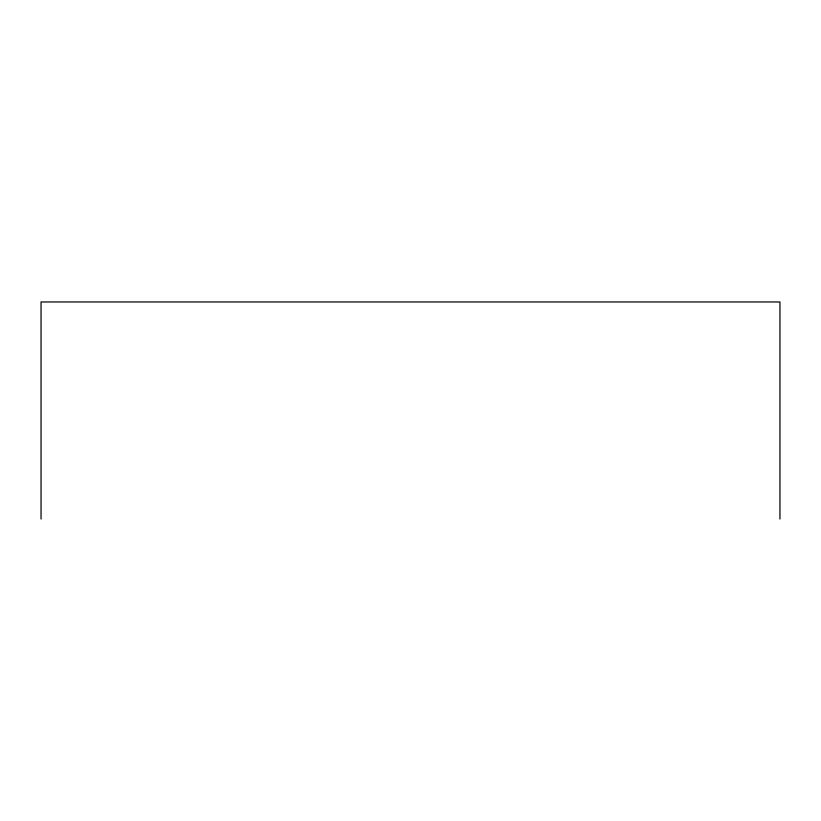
<?xml version="1.0" encoding="UTF-8"?>
<svg xmlns="http://www.w3.org/2000/svg" width="821" height="821" viewBox="0 0 821 821"><rect width="100%" height="100%" fill="white"/><g stroke="black" fill="none" stroke-linecap="round" stroke-linejoin="round"><path stroke-width="1.23" d="M779.95 519.036L779.95 301.964L41.05 301.964L41.05 519.036"/></g></svg>
